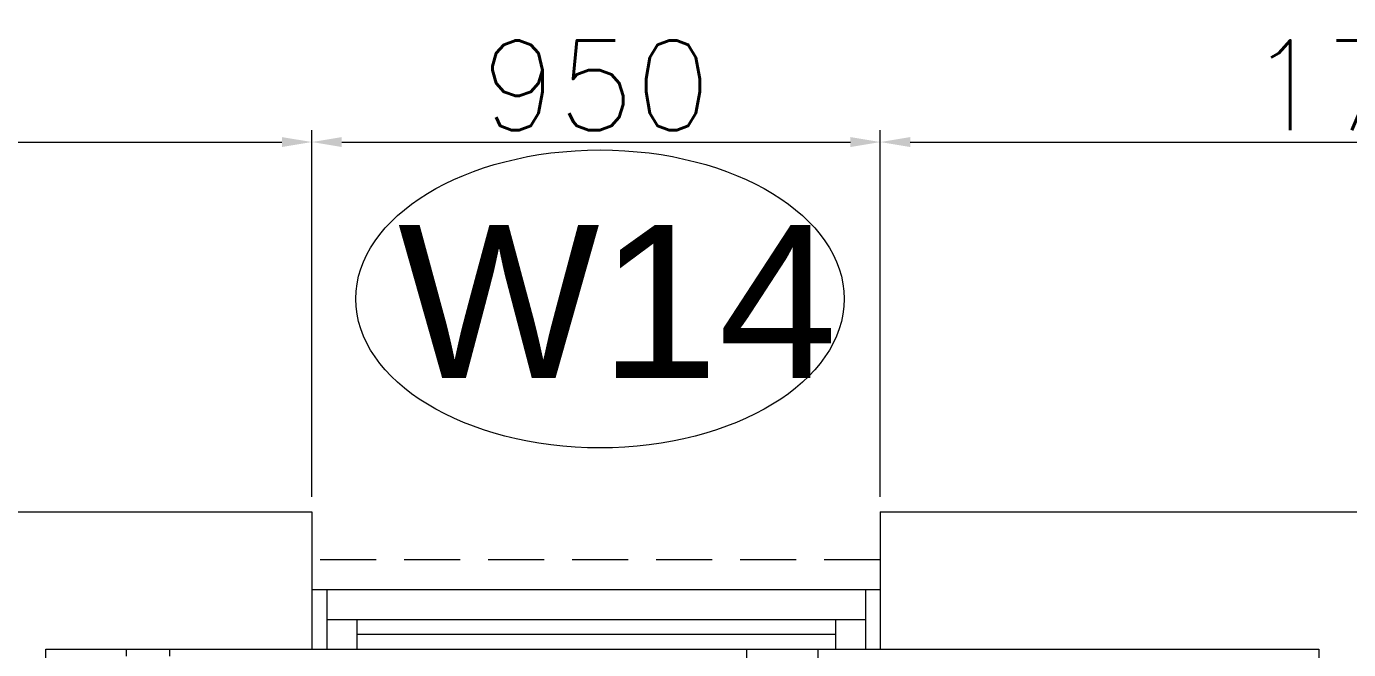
# Model space of a CAD drawing. Header units: millimetres. Extents: x -2143172 to 5255, y -610845 to 279739.
# Drawn here: x -1173487 to -1171274, y -572948 to -571906 of the extents above; entities that cross this region are included whole.
import ezdxf

# ---------------------------------------------------------------- set-up
doc = ezdxf.new("R2010")
doc.units = ezdxf.units.MM
doc.header["$LTSCALE"] = 30
doc.linetypes.add('HIDDEN2', pattern=[0.1875, 0.125, -0.0625])
doc.layers.get('0').update_dxf_attribs({"lineweight": 5})
doc.layers.get('Defpoints').update_dxf_attribs({"lineweight": 5})
for name, color, linetype, lineweight in [('Al Window tag', 5, 'Continuous', 5), ('Aluminum', 7, 'Continuous', 5), ('dims.', 152, 'Continuous', 5), ('Proj', 7, 'HIDDEN2', 5), ('SANIT', 250, 'Continuous', 5), ('Walls', 32, 'Continuous', 5)]:
    doc.layers.add(name, color=color, linetype=linetype, lineweight=lineweight)
doc.styles.add('SIMPLEX', font='SIMPLEX.shx', dxfattribs={"height": 150})
doc.styles.add('TTLB-A0-JeddahDP$0$swis721', font='swiss.ttf')
doc.dimstyles.new('Buk', dxfattribs={"dimtxt": 150, "dimasz": 50, "dimexe": 20, "dimexo": 25, "dimgap": 20, "dimtad": 1, "dimdec": 0, "dimrnd": 5, "dimdsep": 46, "dimtxsty": 'SIMPLEX', "dimcen": 0, "dimdle": 20, "dimclrd": 256, "dimclre": 256, "dimclrt": 256, "dimadec": 0, "dimazin": 0, "dimtfac": 0.0075, "dimtdec": 0, "dimtmove": 1, "dimatfit": 2, "dimldrblk": 'ARCHTICK', "dimfxl": 1, "dimtolj": 1, "dimtzin": 0, "dimlwd": -1, "dimlwe": -1, "dimarcsym": 0})

# ---------------------------------------------------------------- blocks, each defined once
blk = doc.blocks.new('*D220')
at = {"layer": 'Defpoints', "color": 0, "transparency": 16777216}
for p in [(-1173008.9, -572099.3), (-1174932.5, -572718.1), (-1173008.9, -572718.1, 0)]:
    blk.add_point(p, dxfattribs=at)
at = {"layer": 'dims.', "linetype": 'Continuous', "transparency": 16777216}
for p, q in [((-1174932.5, -572693.1), (-1174932.5, -572079.3)), ((-1173008.9, -572693.1), (-1173008.9, -572079.3))]:
    blk.add_line(p, q, dxfattribs=at)
at = {"layer": 'dims.', "transparency": 16777216}
blk.add_line((-1174882.5, -572099.3), (-1173058.9, -572099.3), dxfattribs=at)
for points in [[(-1174882.5, -572091), (-1174882.5, -572107.6), (-1174932.5, -572099.3)], [(-1173058.9, -572091), (-1173058.9, -572107.6), (-1173008.9, -572099.3)]]:
    blk.add_solid(points, dxfattribs=at)
at = {"layer": 'dims.', "transparency": 16777216, "insert": (-1173970.7, -572004.3), "char_height": 150, "attachment_point": 5, "style": 'SIMPLEX'}
blk.add_mtext('\\A1;1925', dxfattribs=at)
blk = doc.blocks.new('_ArchTick')
at = {"color": 0, "linetype": 'ByBlock', "const_width": 0.15}
blk.add_lwpolyline([(-0.5, -0.5), (0.5, 0.5)], dxfattribs=at)
blk = doc.blocks.new('*D221')
at = {"layer": 'Defpoints', "color": 0, "transparency": 16777216}
for p in [(-1172057.6, -572099.3), (-1173008.9, -572718.1, 0), (-1172057.6, -572718.1)]:
    blk.add_point(p, dxfattribs=at)
at = {"layer": 'dims.', "linetype": 'Continuous', "transparency": 16777216}
for p, q in [((-1173008.9, -572693.1), (-1173008.9, -572079.3)), ((-1172057.6, -572693.1), (-1172057.6, -572079.3))]:
    blk.add_line(p, q, dxfattribs=at)
at = {"layer": 'dims.', "transparency": 16777216}
blk.add_line((-1172958.9, -572099.3), (-1172107.6, -572099.3), dxfattribs=at)
for points in [[(-1172958.9, -572091), (-1172958.9, -572107.6), (-1173008.9, -572099.3)], [(-1172107.6, -572091), (-1172107.6, -572107.6), (-1172057.6, -572099.3)]]:
    blk.add_solid(points, dxfattribs=at)
at = {"layer": 'dims.', "transparency": 16777216, "insert": (-1172533.2, -572004.3), "char_height": 150, "attachment_point": 5, "style": 'SIMPLEX'}
blk.add_mtext('\\A1;950', dxfattribs=at)
blk = doc.blocks.new('*D222')
at = {"layer": 'Defpoints', "color": 0, "transparency": 16777216}
for p in [(-1170312.6, -572099.3), (-1172057.6, -572718.1), (-1170312.6, -572718.1)]:
    blk.add_point(p, dxfattribs=at)
at = {"layer": 'dims.', "linetype": 'Continuous', "transparency": 16777216}
for p, q in [((-1172057.6, -572693.1), (-1172057.6, -572079.3)), ((-1170312.6, -572693.1), (-1170312.6, -572079.3))]:
    blk.add_line(p, q, dxfattribs=at)
at = {"layer": 'dims.', "transparency": 16777216}
blk.add_line((-1172007.6, -572099.3), (-1170362.6, -572099.3), dxfattribs=at)
for points in [[(-1172007.6, -572091), (-1172007.6, -572107.6), (-1172057.6, -572099.3)], [(-1170362.6, -572091), (-1170362.6, -572107.6), (-1170312.6, -572099.3)]]:
    blk.add_solid(points, dxfattribs=at)
at = {"layer": 'dims.', "transparency": 16777216, "insert": (-1171185.1, -572004.3), "char_height": 150, "attachment_point": 5, "style": 'SIMPLEX'}
blk.add_mtext('\\A1;1745', dxfattribs=at)
blk = doc.blocks.new('A$C0C3303C6')
at = {"layer": 'Al Window tag'}
blk.add_ellipse((6.5, 436.3), major_axis=(408.6, 0), ratio=0.610025, dxfattribs=at)
at = {"layer": 'Al Window tag', "insert": (-331.7, 560.1, 0), "char_height": 256, "attachment_point": 1, "style": 'TTLB-A0-JeddahDP$0$swis721'}
blk.add_mtext_dynamic_manual_height_columns('W14', width=1569.457, gutter_width=9406.5, heights=[480.3], dxfattribs=at)

msp = doc.modelspace()

# ---------------------------------------------------------------- linework, layer by layer
at = {"layer": 'Aluminum'}
for p, q in [((-1173008.9, -572848.1, 0.1), (-1172057.6, -572848.1, 0.1)), ((-1172983.9, -572848.1, 0.1), (-1172983.9, -572948.1, 0.1)), ((-1172082.6, -572848.1, 0.1), (-1172082.6, -572948.1, 0.1)), ((-1172983.9, -572898.1, 0.1), (-1172082.6, -572898.1, 0.1)), ((-1172933.9, -572898.1, 0.1), (-1172933.9, -572948.1, 0.1)), ((-1172132.6, -572898.1, 0.1), (-1172132.6, -572948.1, 0.1)), ((-1172132.6, -572923.1, 0.1), (-1172933.9, -572923.1, 0.1)), ((-1173008.9, -572948.1, 0.1), (-1172057.6, -572948.1, 0.1))]:
    msp.add_line(p, q, dxfattribs=at)
at = {"layer": 'Proj', "linetype": 'HIDDEN2', "ltscale": 25}
msp.add_line((-1172057.6, -572798.1, 0.1), (-1173008.9, -572798.1, 0.1), dxfattribs=at)
at = {"layer": 'SANIT'}
for p, q in [((-1173319.2, -572959.8, 0.1), (-1173319.2, -572948.1, 0.1)), ((-1173319.2, -572948.1, 0.1), (-1173247.2, -572948.1, 0.1)), ((-1173247.2, -572948.1, 0.1), (-1173247.2, -572959.8, 0.1)), ((-1172281.4, -572948.1, 0.1), (-1172281.4, -572963.1, 0.1)), ((-1172161.4, -572963.1, 0.1), (-1172161.4, -572948.1, 0.1))]:
    msp.add_line(p, q, dxfattribs=at)
at = {"layer": 'Walls'}
for p, q in [((-1174932.5, -572718.1, 0.1), (-1173008.9, -572718.1, 0.1)), ((-1173008.9, -572718.1, 0.1), (-1173008.9, -572948.1, 0.1)), ((-1172057.6, -572718.1, 0.1), (-1170312.6, -572718.1, 0.1)), ((-1172057.6, -572718.1, 0.1), (-1172057.6, -572948.1, 0.1)), ((-1173454, -572948.1, 0.1), (-1173008.9, -572948.1, 0.1)), ((-1173454, -575148.1, 0.1), (-1173454, -572948.1, 0.1)), ((-1172057.6, -572948.1, 0.1), (-1171324, -572948.1, 0.1)), ((-1171324, -572948.1, 0.1), (-1171324, -575148.1, 0.1))]:
    msp.add_line(p, q, dxfattribs=at)

# ---------------------------------------------------------------- block references
at = {"layer": 'Al Window tag'}
msp.add_blockref('A$C0C3303C6', (-1172533.2, -572798.1, 0.1), dxfattribs=at)

# ---------------------------------------------------------------- dimensions: what is measured, and where the dimension line sits
at = {"layer": 'dims.'}
for base, p1, p2, picture, middle in [((-1173008.9, -572099.3, 0.1), (-1174932.5, -572718.1, 0.1), (-1173008.9, -572718.1, 0.1), '*D220', (-1173970.7, -572004.3, 0.1)), ((-1172057.6, -572099.3, 0.1), (-1173008.9, -572718.1, 0.1), (-1172057.6, -572718.1, 0.1), '*D221', (-1172533.2, -572004.3, 0.1)), ((-1170312.6, -572099.3, 0.1), (-1172057.6, -572718.1, 0.1), (-1170312.6, -572718.1, 0.1), '*D222', (-1171185.1, -572004.3, 0.1))]:
    dim = msp.add_linear_dim(base=base, p1=p1, p2=p2, dimstyle='Buk', dxfattribs=at)
    dim.commit()
    dim.dimension.update_dxf_attribs({"geometry": picture, "text_midpoint": middle})

doc.saveas('drawing.dxf')
